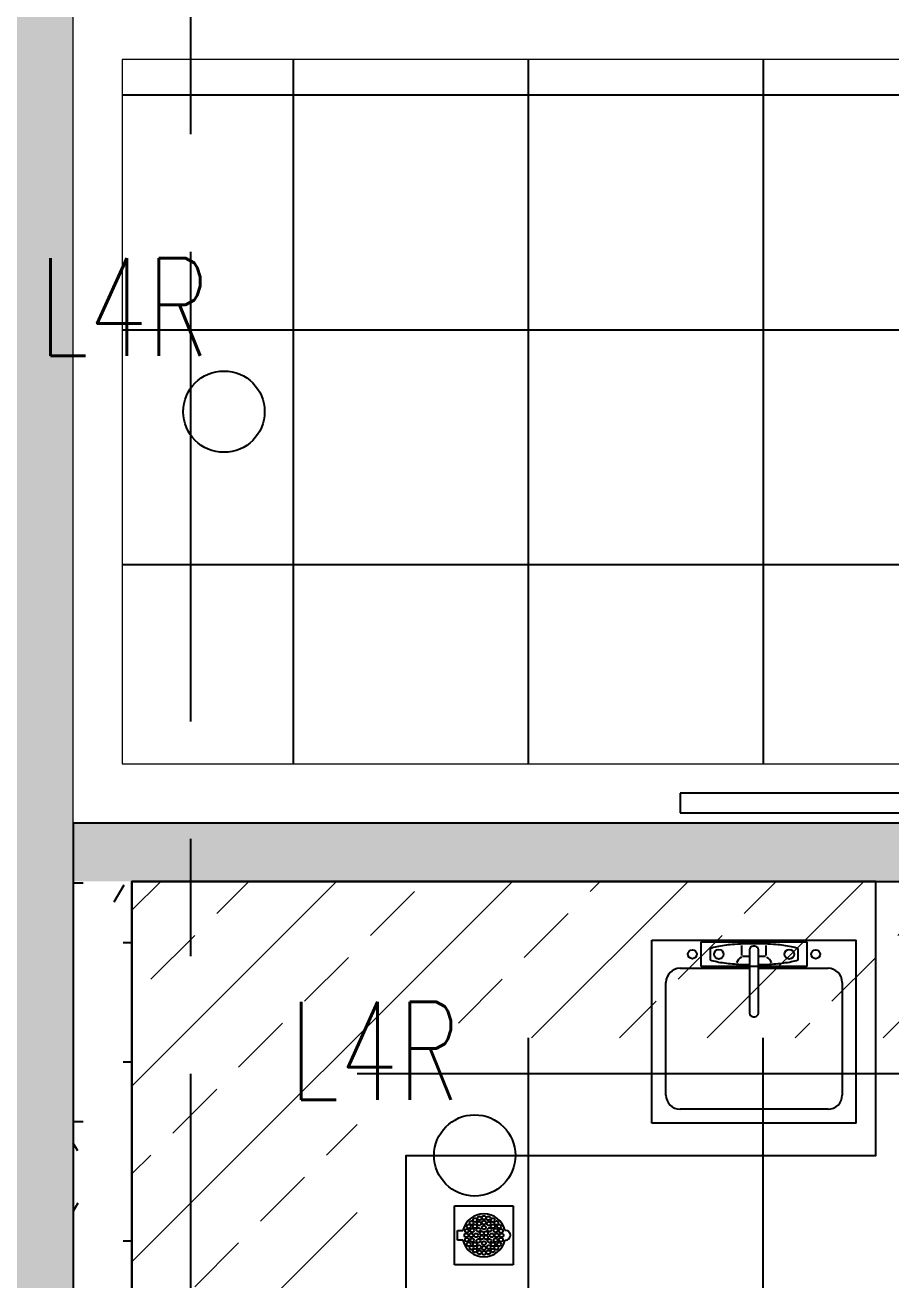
# Model space of a CAD drawing. Header units: millimetres. Extents: x -92759 to 184353, y -15225 to 86714.
# Drawn here: x 54678 to 56890, y 48773 to 51979 of the extents above; entities that cross this region are included whole.
import ezdxf

# ---------------------------------------------------------------- set-up
doc = ezdxf.new("R2010")
doc.units = ezdxf.units.MM
doc.linetypes.add('IDA - Grid Line', pattern=[2100, 1200, -300, 300, -300])
for name, color, linetype in [('0-1', 9, 'Continuous'), ('A-_DOOR----_E', 8, 'Continuous'), ('A-_FLOR----_E', 8, 'Continuous'), ('A-_SANIFIXR_E', 8, 'Continuous'), ('A-_WALL----_H-1', 9, 'Continuous'), ('A-_WALLPRTN_E', 8, 'Continuous'), ('A-PATT-CONC', 8, 'Continuous'), ('E-_LIGT----_E-', 3, 'Continuous'), ('E-legend', 1, 'Continuous'), ('M-_SANIFIXR_E', 9, 'Continuous')]:
    doc.layers.add(name, color=color, linetype=linetype)
doc.layers.add('A-_FURN--1', color=7, linetype='Continuous', true_color=0xaaaaaa)
doc.layers.add('S-_ANOTGRID_E-1', color=9, linetype='IDA - Grid Line', true_color=0x808080)
doc.layers.add('HFI 9MM FPB', color=94, linetype='Continuous', lineweight=5)
doc.styles.add('Simplex', font='simplex_.ttf', dxfattribs={"width": 0.7, "height": 450})
pattern_1 = [(0, (-11670.95, 40338.29), (609.6, 152.4), [50.292, -406.908, 50.292, -406.908, -2438.4]), (0, (-11670.95, 40338.29), (609.6, 152.4), [-914.4, 50.292, -864.108, 50.292, -406.908, -1066.8]), (0, (-11670.95, 40338.29), (609.6, 152.4), [-2286, 50.292, -254.508, 50.292, -711.708]), (120, (-11442.35, 40414.49), (-436.7823, 451.7291), [50.292, -406.908, 50.292, -406.908, -2438.4]), (120, (-11442.35, 40414.49), (-436.7823, 451.7291), [-914.4, 50.292, -864.108, 50.292, -406.908, -1066.8]), (120, (-11442.35, 40414.49), (-436.7823, 451.7291), [-2286, 50.292, -254.508, 50.292, -711.708]), (240, (-11366.15, 40719.29), (-172.8177, -604.1291), [50.292, -406.908, 50.292, -406.908, -2438.4]), (240, (-11366.15, 40719.29), (-172.8177, -604.1291), [-914.4, 50.292, -864.108, 50.292, -406.908, -1066.8]), (240, (-11366.15, 40719.29), (-172.8177, -604.1291), [-2286, 50.292, -254.508, 50.292, -711.708])]

# ---------------------------------------------------------------- blocks, each defined once
blk = doc.blocks.new('One-Pane_Sliding_Door_4854 - B8-SD04 1100x2200-10511346-BLK8_RHH_2ND STOREY PLAN')
at = {"layer": 'A-_DOOR----_E'}
for p, q in [((-550, 150), (-1650, 150)), ((-1650, 150), (-1650, 100)), ((-550, 100), (-550, 150)), ((-1650, 100), (-550, 100))]:
    blk.add_line(p, q, dxfattribs=at)
blk = doc.blocks.new('IDA - Floor Trap Cover - Floor Trap Cover-9516591-BLK8_RHH_2ND STOREY PLAN')
at = {"layer": 'M-_SANIFIXR_E'}
for p, q in [((-75, -75), (-75, 75)), ((-75, 75), (75, 75)), ((-12.5, 53.6), (-12.5, 67.5)), ((-12.5, 67.5), (12.5, 67.5)), ((12.5, 67.5), (12.5, 53.6)), ((75, 75), (75, -75)), ((75, -75), (-75, -75))]:
    blk.add_line(p, q, dxfattribs=at)
for centre in [(-31.8, 31.8), (-22.7, 38.8), (-12.4, 30), (-11.3, 43.5), (0, 45), (0, 32.5), (11.4, 43.5), (12.4, 30), (22.8, 38.8), (31.8, 31.8), (-45, 0), (-43.5, 11.4), (-38.8, 22.8), (-32.5, 0), (-30, 12.4), (-23, 23), (-20, 0), (-14.1, 14.1), (-5.3, 5.3), (0, 20), (5.3, 5.3), (14.1, 14.1), (20, 0), (23, 23), (30, 12.4), (32.5, 0), (38.8, 22.7), (43.5, 11.3), (45, 0), (-43.5, -11.3), (-38.8, -22.7), (-31.8, -31.8), (-30, -12.4), (-23, -23), (-14.1, -14.1), (-12.4, -30), (-5.3, -5.3), (0, -20), (0, -32.5), (5.3, -5.3), (12.4, -30), (14.1, -14.1), (23, -23), (30, -12.4), (31.8, -31.8), (38.8, -22.8), (43.5, -11.4), (-22.8, -38.8), (-11.4, -43.5), (0, -45), (11.3, -43.5), (22.7, -38.8)]:
    blk.add_circle(centre, 5, dxfattribs=at)
for centre, radius, start, end in [((0, 0), 55, 103.1366, 256.95), ((0, 0), 55, 283.05, 76.8634), ((0, -55), 12.5, 173.475, 6.525)]:
    blk.add_arc(centre, radius, start, end, dxfattribs=at)
blk = doc.blocks.new('1599_FURN_RHH_BLK8 _NEW__2ND STY_dwg-10261561-BLK8_RHH_2ND STOREY PLAN')
at = {"layer": 'A-_FURN--1', "flags": 128}
blk.add_lwpolyline([(-33449.8, -29550.1), (-35349.8, -29550.1), (-35349.8, -34100.1), (-34899.8, -34100.1), (-34899.8, -34558.1), (-33449.8, -34550.1), (-33449.8, -33850.1), (-34649.8, -33850.1), (-34649.8, -30250.1), (-33449.8, -30250.1)], close=True, dxfattribs=at)
at = {"layer": 'A-_SANIFIXR_E'}
for p, q in [((-34021.8, -30168.1), (-34021.8, -29700.1)), ((-34021.8, -29700.1), (-33499.8, -29700.1)), ((-33895.8, -29704.6), (-33625.8, -29704.6)), ((-33895.8, -29767.6), (-33895.8, -29704.6)), ((-33792, -29739.8), (-33792, -29713.9)), ((-33729.6, -29739.8), (-33729.6, -29713.9)), ((-33625.8, -29704.6), (-33625.8, -29767.6)), ((-33499.8, -30168.1), (-33499.8, -29700.1)), ((-33873.3, -29721.6), (-33873.3, -29750.6)), ((-33772.5, -29742.2), (-33790, -29742.2)), ((-33772.3, -29724.7), (-33772.3, -29886.7)), ((-33758.8, -29715.7), (-33763.3, -29715.7)), ((-33749.8, -29886.7), (-33749.8, -29724.7)), ((-33731.5, -29742.2), (-33749.8, -29742.2)), ((-33648.3, -29750.6), (-33648.3, -29721.6)), ((-33949.8, -29772.1), (-33772.3, -29772.1)), ((-33625.8, -29767.6), (-33895.8, -29767.6)), ((-33749.8, -29772.1), (-33571.8, -29772.1)), ((-33985.8, -30096.1), (-33985.8, -29808.1)), ((-33535.8, -29808.1), (-33535.8, -30096.1)), ((-33763.3, -29895.7), (-33758.8, -29895.7)), ((-33571.8, -30132.1), (-33949.8, -30132.1)), ((-33499.8, -30168.1), (-34021.8, -30168.1))]:
    blk.add_line(p, q, dxfattribs=at)
for centre, radius in [((-33918.3, -29736.1), 11.4), ((-33850.8, -29736.1), 12.3), ((-33670.8, -29736.1), 12.3), ((-33603.3, -29736.1), 11.4)]:
    blk.add_circle(centre, radius, dxfattribs=at)
for centre, radius, start, end in [((-33787.6, -30064), 353.6, 94.6876, 101.1975), ((-33760.8, -30390.9), 681.5, 90, 94.6876), ((-33760.8, -30390.9), 681.5, 85.3124, 90), ((-33734, -30064), 353.6, 78.8025, 85.3124), ((-33827.6, -29861.8), 147.4, 101.1975, 108.0457), ((-33780.8, -29766.3), 25.7, 118.4413, 161.9853), ((-33763.3, -29724.7), 9, 90, 180), ((-33758.8, -29724.7), 9, 0, 90), ((-33740.7, -29766.3), 25.7, 18.0147, 61.5587), ((-33693.9, -29861.8), 147.4, 71.9543, 78.8025), ((-33949.8, -29808.1), 36, 90, 180), ((-33827.6, -29610.4), 147.4, 251.9543, 258.8025), ((-33787.6, -29408.2), 353.6, 258.8025, 265.3124), ((-33760.8, -29081.3), 681.5, 265.3124, 269.0296), ((-33760.8, -29081.3), 681.5, 270.9213, 274.6876), ((-33734, -29408.2), 353.6, 274.6876, 281.1975), ((-33693.9, -29610.4), 147.4, 281.1975, 288.0457), ((-33571.8, -29808.1), 36, 0, 90), ((-33763.3, -29886.7), 9, 180, 270), ((-33758.8, -29886.7), 9, 270, 0), ((-33949.8, -30096.1), 36, 180, 270), ((-33571.8, -30096.1), 36, 270, 0)]:
    blk.add_arc(centre, radius, start, end, dxfattribs=at)
blk = doc.blocks.new('A$C3019c3af')
at = {"layer": 'A-_WALL----_H-1'}
h = blk.add_hatch(dxfattribs=at)
h.set_pattern_fill('FP_8', color=256, style=0, pattern_type=2)
h.set_pattern_definition(pattern_1)
h.paths.add_polyline_path([(-3650, 17050), (-3650, 17200), (-6400, 17200), (-6400, 17050), (-3750, 17050)])
h.paths.add_polyline_path([(-25250, 17050), (-25250, 17200), (-27900, 17200), (-27900, 17050), (-27750, 17050)])
h.paths.add_polyline_path([(-23900, 17050), (-21400, 17050), (-21400, 17200), (-24150, 17200), (-24150, 17050), (-24050, 17050)])
h.paths.add_polyline_path([(-2550, 17050), (-50, 17050), (-50, 17200), (-2550, 17200), (-2550, 17125)])
h.paths.add_polyline_path([(-18850, 17050), (-8950, 17050), (-8950, 17200), (-18850, 17200), (-18850, 17125)])
h.paths.add_polyline_path([(-7750, 17050), (-7500, 17050), (-7500, 17200), (-7850, 17200), (-7850, 17050)])
h.paths.add_polyline_path([(-20300, 17050), (-19950, 17050), (-19950, 17200), (-20300, 17200), (-20300, 17125)])
h = blk.add_hatch(dxfattribs=at)
h.set_pattern_fill('FP_8', color=256, style=0, pattern_type=2)
h.set_pattern_definition(pattern_1)
h.paths.add_polyline_path([(-27900, 12500), (-27750, 12500), (-27750, 17050), (-27900, 17050), (-27900, 13404.3)])
at = {"layer": 'A-_FLOR----_E'}
for p, q in [((-26926, 16220.9), (-26776, 16220.9)), ((-26926, 16070.9), (-26926, 16220.9)), ((-26776, 16220.9), (-26776, 16070.9)), ((-26776, 16070.9), (-26926, 16070.9))]:
    blk.add_line(p, q, dxfattribs=at)
at = {"layer": 'A-_WALLPRTN_E'}
for p, q in [((-27900, 17200), (-25250, 17200)), ((-27900, 17200), (-27900, 12500)), ((-27750, 17050), (-25250, 17050)), ((-27750, 12500), (-27750, 17050))]:
    blk.add_line(p, q, dxfattribs=at)
at = {"layer": 'M-_SANIFIXR_E'}
for p, q in [((-26422, 16432), (-26422, 16900)), ((-26422, 16900), (-25900, 16900)), ((-26296, 16895.5), (-26026, 16895.5)), ((-26296, 16832.5), (-26296, 16895.5)), ((-26026, 16895.5), (-26026, 16832.5)), ((-25900, 16432), (-25900, 16900)), ((-26273.5, 16878.5), (-26273.5, 16849.5)), ((-26192.2, 16860.3), (-26192.2, 16886.2)), ((-26172.5, 16875.4), (-26172.5, 16713.4)), ((-26159, 16884.4), (-26163.5, 16884.4)), ((-26150, 16713.4), (-26150, 16875.4)), ((-26129.8, 16860.3), (-26129.8, 16886.2)), ((-26048.5, 16849.5), (-26048.5, 16878.5)), ((-26026, 16832.5), (-26296, 16832.5)), ((-26172.8, 16857.9), (-26190.3, 16857.9)), ((-26131.8, 16857.9), (-26150, 16857.9)), ((-26350, 16828), (-26172.5, 16828)), ((-26150, 16828), (-25972, 16828)), ((-26386, 16504), (-26386, 16792)), ((-25936, 16792), (-25936, 16504)), ((-26163.5, 16704.4), (-26159, 16704.4)), ((-25972, 16468), (-26350, 16468)), ((-25900, 16432), (-26422, 16432))]:
    blk.add_line(p, q, dxfattribs=at)
for centre, radius in [((-26318.5, 16864), 11.4), ((-26251, 16864), 12.3), ((-26071, 16864), 12.3), ((-26003.5, 16864), 11.4)]:
    blk.add_circle(centre, radius, dxfattribs=at)
for centre, radius, start, end in [((-26227.8, 16738.3), 147.4, 101.1975, 108.0457), ((-26187.8, 16536.1), 353.6, 94.6876, 101.1975), ((-26161, 16209.2), 681.5, 90, 94.6876), ((-26163.5, 16875.4), 9, 90, 180), ((-26161, 16209.2), 681.5, 85.3124, 90), ((-26159, 16875.4), 9, 0, 90), ((-26134.2, 16536.1), 353.6, 78.8025, 85.3124), ((-26094.2, 16738.3), 147.4, 71.9543, 78.8025), ((-26227.8, 16989.7), 147.4, 251.9543, 258.8025), ((-26187.8, 17191.9), 353.6, 258.8025, 265.3124), ((-26161, 17518.8), 681.5, 265.3124, 269.0296), ((-26181, 16833.8), 25.7, 118.4413, 161.9853), ((-26161, 17518.8), 681.5, 270.9213, 274.6876), ((-26141, 16833.8), 25.7, 18.0147, 61.5587), ((-26134.2, 17191.9), 353.6, 274.6876, 281.1975), ((-26094.2, 16989.7), 147.4, 281.1975, 288.0457), ((-26350, 16792), 36, 90, 180), ((-25972, 16792), 36, 0, 90), ((-26163.5, 16713.4), 9, 180, 270), ((-26159, 16713.4), 9, 270, 0), ((-26350, 16504), 36, 180, 270), ((-25972, 16504), 36, 270, 0)]:
    blk.add_arc(centre, radius, start, end, dxfattribs=at)
at = {"layer": 'S-_ANOTGRID_E-1'}
blk.add_line((-27600, -20341.4), (-27600, 52351.8), dxfattribs=at)
at = {"layer": 'A-_DOOR----_E'}
blk.add_blockref('One-Pane_Sliding_Door_4854 - B8-SD04 1100x2200-10511346-BLK8_RHH_2ND STOREY PLAN', (-24700, 17125), dxfattribs=at)
at = {"layer": 'M-_SANIFIXR_E'}
blk.add_blockref('1599_FURN_RHH_BLK8 _NEW__2ND STY_dwg-10261561-BLK8_RHH_2ND STOREY PLAN', (7599.8, 46600.1), dxfattribs=at)
at = {"layer": 'M-_SANIFIXR_E', "rotation": 89.9999999999999}
blk.add_blockref('IDA - Floor Trap Cover - Floor Trap Cover-9516591-BLK8_RHH_2ND STOREY PLAN', (-26851, 16145.9), dxfattribs=at)
blk = doc.blocks.new('RCP_B8L2')
at = {"layer": 'A-PATT-CONC'}
h = blk.add_hatch(dxfattribs=at)
h.set_pattern_fill('ANSI37', color=256, scale=189, angle=45)
h.set_pattern_definition([(90, (-397693.07, -168427.3), (-600.075, 0), []), (180, (-397693.07, -168427.3), (-6e-14, -600.075), [])])
h.paths.add_polyline_path([(-370093.1, -168427.3), (-397693.1, -168427.3), (-397693.1, -170227.3), (-370093.1, -170227.3)])
h = blk.add_hatch(dxfattribs=at)
h.set_pattern_fill('ANSI37', color=256, scale=189, angle=45)
h.set_pattern_definition([(90, (-394093.07, -170927.3), (-600.075, 0), []), (180, (-394093.07, -170927.3), (-6e-14, -600.075), [])])
h.paths.add_polyline_path([(-397093.1, -170927.3), (-394093.1, -170927.3), (-394093.1, -175127.3), (-397093.1, -175127.3)])
at = {"layer": 'HFI 9MM FPB'}
h = blk.add_hatch(dxfattribs=at)
h.set_pattern_fill('ANSI33', color=256, scale=50)
h.set_pattern_definition([(45, (-381589.02, -647239), (-224.5064, 224.5064), []), (45, (-381364.5, -647239), (-224.5064, 224.5064), [158.75, -79.375])])
h.paths.add_polyline_path([(-397818.1, -145727.3), (-400118.1, -145727.3), (-400118.1, -175677.3), (-397818.1, -175677.3), (-397818.1, -149677.3), (-369818.1, -149677.3), (-369818.1, -175677.3), (-400118.1, -175677.3), (-400118.1, -180477.3), (-377418.1, -180477.3), (-377418.1, -194177.3), (-377868.1, -194177.3), (-377868.1, -197377.3), (-373818.1, -197377.3), (-373818.1, -196977.3), (-373218.1, -196977.3), (-373218.1, -197377.3), (-372328.1, -197377.3), (-372328.1, -187777.3), (-373518.1, -187777.3), (-373518.1, -183977.3), (-369718.1, -183977.3), (-369718.1, -184377.3), (-367302.1, -184377.3), (-367302.1, -183227.3), (-367418.1, -183227.3), (-367418.1, -174577.3), (-365018.1, -174577.3), (-365018.1, -174045.3), (-364918.1, -174045.3), (-364918.1, -173009.3), (-365018.1, -173009.3), (-365018.1, -172877.3), (-367418.1, -172877.3), (-367418.1, -161227.3), (-365818.1, -161227.3), (-365818.1, -161927.3), (-362518.1, -161927.3), (-362518.1, -160193), (-362518.1, -159277.3), (-362718.1, -159277.3), (-362718.1, -157677.3), (-364168.1, -157677.3), (-364168.1, -158127.3), (-364455.6, -158127.3), (-365318.1, -158127.3), (-365318.1, -158827.3), (-366818.1, -158827.3), (-366818.1, -159277.3), (-367418.1, -159277.3), (-367418.1, -145307.3), (-369018.1, -145307.3), (-369018.1, -145557.3), (-369818.1, -145557.3), (-369818.1, -147877.3), (-377418.1, -147877.3), (-377418.1, -145557.7), (-379668.1, -145557.7), (-379668.1, -147877.3), (-394868.1, -147877.3), (-394868.1, -146527.3), (-397818.1, -146527.3)])
h.paths.add_polyline_path([(-399868.1, -146002.3), (-398068.1, -146002.3), (-398068.1, -175402.3), (-399868.1, -175402.3)], flags=16)
h.paths.add_polyline_path([(-379218.1, -147877.3), (-379218.1, -146077.3), (-378018.1, -146077.3), (-378018.1, -147877.3), (-369818.1, -147877.3), (-369818.1, -149677.3), (-397818.1, -149677.3), (-397818.1, -147877.3), (-397818.1, -146677.3), (-396618.1, -146677.3), (-395418.1, -146677.3), (-395418.1, -147877.3)], flags=16)
h.paths.add_polyline_path([(-369518.1, -175677.3), (-367718.1, -175677.3), (-367718.1, -145677.3), (-369518.1, -145677.3)], flags=16)
h.paths.add_polyline_path([(-366468.1, -159177.3), (-366468.1, -160977.3), (-365268.1, -160977.3), (-365268.1, -161577.3), (-362868.1, -161577.3), (-362868.1, -159177.3)], flags=16)
h.paths.add_polyline_path([(-376718.1, -196977.3), (-373718.1, -196977.3), (-373718.1, -187977.3), (-373718.1, -187977.3), (-373718.1, -183777.3), (-367718.1, -183777.3), (-367718.1, -175977.3), (-399518.1, -175977.3), (-399518.1, -180177.3), (-376718.1, -180177.3)], flags=16)
h = blk.add_hatch(dxfattribs=at)
h.set_pattern_fill('ANSI33', color=256, scale=50)
h.set_pattern_definition([(45, (-581589.02, -147239), (-224.5064, 224.5064), []), (45, (-581364.5, -147239), (-224.5064, 224.5064), [158.75, -79.375])])
h.paths.add_polyline_path([(-397093.1, -170927.3), (-394093.1, -170927.3), (-394093.1, -175127.3), (-397093.1, -175127.3)], flags=16)
h.paths.add_polyline_path([(-397668.1, -175077.3), (-397668.1, -170527.3), (-393968.1, -170527.3), (-393968.1, -175527.3), (-397218.1, -175527.3), (-397218.1, -175077.3)])
blk.add_lwpolyline([(-379668.1, -147877.3), (-394868.1, -147877.3), (-394868.1, -146527.3), (-397818.1, -146527.3), (-397818.1, -145727.3), (-400118.1, -145727.3), (-400118.1, -175677.3), (-397818.1, -175677.3), (-397818.1, -149677.3), (-369818.1, -149677.3)], dxfattribs=at)
blk.add_lwpolyline([(-370093.1, -168427.3), (-397693.1, -168427.3), (-397693.1, -170227.3), (-370093.1, -170227.3)], close=True, dxfattribs=at)
blk = doc.blocks.new('A$C020d881d')
at = {"layer": 'E-legend', "lineweight": 25}
blk.add_circle((818.7, 172), 103.8, dxfattribs=at)
at = {"layer": 'E-legend', "lineweight": 25, "style": 'Simplex', "width": 0.7}
blk.add_text('L4R', height=250, dxfattribs=at).set_placement((345.2, 314.3))
blk = doc.blocks.new('EL_B8_L2_R4')
at = {"layer": 'E-_LIGT----_E-', "ltscale": 0.5}
for p in [(-35933.7, -28522), (-35293.2, -30422)]:
    blk.add_blockref('A$C020d881d', p, dxfattribs=at)

msp = doc.modelspace()

# ---------------------------------------------------------------- block references
at = {"layer": '0-1'}
msp.add_blockref('A$C3019c3af', (82701.1, 32741.2), dxfattribs=at)
at = {"layer": 'A-PATT-CONC'}
msp.add_blockref('RCP_B8L2', (452619.1, 220318.5), dxfattribs=at)
at = {"layer": 'E-legend', "color": 7}
msp.add_blockref('EL_B8_L2_R4', (90301.1, 79341.2), dxfattribs=at)

doc.saveas('drawing.dxf')
